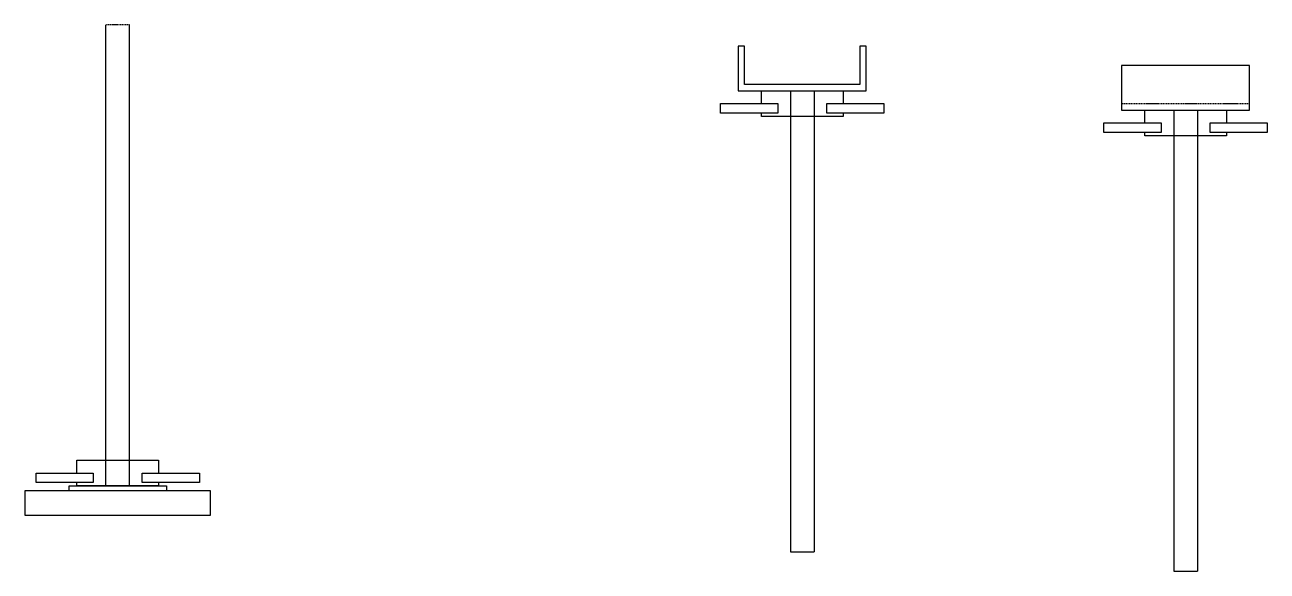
# Model space of a CAD drawing. Header units: millimetres. Extents: x 182552 to 184492, y 66191 to 67044.
import ezdxf

# ---------------------------------------------------------------- set-up
doc = ezdxf.new("R2010")
doc.units = ezdxf.units.MM
doc.linetypes.add('KwikScaf_DASHED', pattern=[3.75, 2.5, -1.25])
doc.layers.get('0').update_dxf_attribs({"linetype": 'CONTINUOUS'})

# ---------------------------------------------------------------- blocks, each defined once
blk = doc.blocks.new('Soleboard')
at = {"color": 200}
blk.add_lwpolyline([(63653.6, 7789.6), (63943.6, 7789.6), (63943.6, 7827.6), (63653.6, 7827.6)], close=True, dxfattribs=at)
blk = doc.blocks.new('Knuckle')
at = {"color": 190}
for points in [[(-63.75, 20), (-63.75, 40), (63.75, 40), (63.75, 20)], [(63.75, 5), (63.75, 0), (-63.75, 0), (-63.75, 5)]]:
    blk.add_lwpolyline(points, dxfattribs=at)
for points in [[(-127.5, 20), (-38.25, 20), (-38.25, 5), (-127.5, 5)], [(38.25, 20), (127.5, 20), (127.5, 5), (38.25, 5)]]:
    blk.add_lwpolyline(points, close=True, dxfattribs=at)
blk = doc.blocks.new('*U72')
at = {"color": 190, "linetype": 'KwikScaf_DASHED', "ltscale": 0.7, "extrusion": (2.44923e-16, 1, 2.30446e-16)}
for p, q in [((0, 766), (-18.5, 766)), ((18.5, 766), (0, 766))]:
    blk.add_line(p, q, dxfattribs=at)
at = {"color": 190, "ltscale": 0.7, "extrusion": (2.44923e-16, 1, 2.30446e-16)}
for p, q in [((-18.5, 46), (-18.5, 766)), ((18.5, 46), (18.5, 766))]:
    blk.add_line(p, q, dxfattribs=at)
at = {"color": 190}
blk.add_lwpolyline([(-76, 46), (76, 46), (76, 38), (-76, 38)], close=True, dxfattribs=at)
for name, p in [('Knuckle', (0, 46)), ('Soleboard', (-63798.6, -7789.6))]:
    blk.add_blockref(name, p)
blk = doc.blocks.new('*U91')
at = {"color": 190, "ltscale": 0.7, "extrusion": (-3.67388e-16, -1, 2.30446e-16)}
for p, q in [((-18.5, 40), (-18.5, -680)), ((18.5, 40), (18.5, -680))]:
    blk.add_line(p, q, dxfattribs=at)
at = {"color": 190}
blk.add_line((-18.5, -680), (18.5, -680), dxfattribs=at)
blk.add_lwpolyline([(-90, 110), (-100, 110), (-100, 40), (100, 40), (100, 110), (90, 110), (90, 50), (-90, 50), (-90, 110)], dxfattribs=at)
blk.add_blockref('Knuckle', (0, 0))
blk = doc.blocks.new('*U95')
at = {"color": 190}
for p, q in [((100, 110), (-100, 110)), ((-100, 110), (-100, 40)), ((100, 40), (100, 110)), ((-100, 40), (100, 40)), ((-18.5, -680), (18.5, -680))]:
    blk.add_line(p, q, dxfattribs=at)
at = {"color": 190, "linetype": 'KwikScaf_DASHED', "ltscale": 0.7}
blk.add_line((100, 50), (-100, 50), dxfattribs=at)
at = {"color": 190, "ltscale": 0.7, "extrusion": (-3.67388e-16, -1, 2.30446e-16)}
for p, q in [((-18.5, 40), (-18.5, -680)), ((18.5, 40), (18.5, -680))]:
    blk.add_line(p, q, dxfattribs=at)
blk.add_blockref('Knuckle', (0, 0))

msp = doc.modelspace()

# ---------------------------------------------------------------- block references
for name, p in [('*U72', (182697.1, 66278.5)), ('*U91', (183766, 66901.4)), ('*U95', (184364.5, 66871.2))]:
    msp.add_blockref(name, p)

doc.saveas('drawing.dxf')
